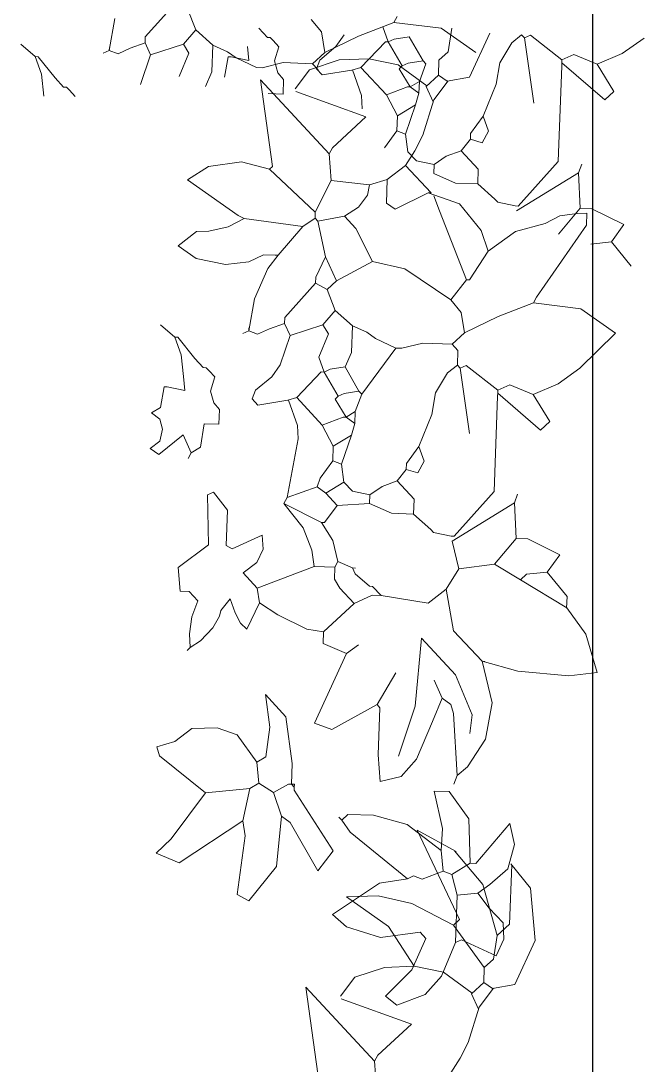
# Model space of a CAD drawing. Header units: millimetres. Extents: x 2667 to 2848, y -1 to 1765.
# Drawn here: x 2779.144 to 2779.704, y 1726.891 to 1727.83 of the extents above; entities that cross this region are included whole.
import ezdxf

# ---------------------------------------------------------------- set-up
doc = ezdxf.new("R2010")
doc.units = ezdxf.units.MM
doc.layers.add('PROIEZIONI', color=145, linetype='Continuous')
doc.layers.add('VERDE_giardino', color=74, linetype='Continuous', lineweight=9)

msp = doc.modelspace()

# ---------------------------------------------------------------- linework, layer by layer
at = {"layer": 'PROIEZIONI'}
msp.add_line((2779.65758, 1728.43631), (2779.65758, 1725.71131), dxfattribs=at)
at = {"layer": 'VERDE_giardino'}
for p, q in [((2779.28332, 1727.846), (2779.25566, 1727.81516)), ((2779.301, 1727.82147), (2779.29372, 1727.84031)), ((2779.22843, 1727.83181), (2779.22337, 1727.80306)), ((2779.40484, 1727.83095), (2779.41413, 1727.81964)), ((2779.48189, 1727.83345), (2779.47905, 1727.82824)), ((2779.301, 1727.82147), (2779.28992, 1727.8086)), ((2779.31641, 1727.80763), (2779.301, 1727.82147)), ((2779.36539, 1727.81471), (2779.35773, 1727.82295)), ((2779.44719, 1727.81599), (2779.47905, 1727.82824)), ((2779.47405, 1727.81075), (2779.46923, 1727.82419)), ((2779.47905, 1727.82824), (2779.52149, 1727.82304)), ((2779.52149, 1727.82304), (2779.55261, 1727.80118)), ((2779.53118, 1727.82294), (2779.52776, 1727.80183)), ((2779.25566, 1727.81516), (2779.25547, 1727.80985)), ((2779.36804, 1727.81462), (2779.36539, 1727.81471)), ((2779.37059, 1727.81187), (2779.36804, 1727.81462)), ((2779.41413, 1727.81964), (2779.41703, 1727.80132)), ((2779.41703, 1727.80132), (2779.44719, 1727.81599)), ((2779.42696, 1727.80653), (2779.43447, 1727.81714)), ((2779.47945, 1727.81321), (2779.47405, 1727.81075)), ((2779.4928, 1727.81537), (2779.47945, 1727.81321)), ((2779.50527, 1727.79369), (2779.4928, 1727.81537)), ((2779.54698, 1727.77905), (2779.56531, 1727.81868)), ((2779.58496, 1727.80989), (2779.59369, 1727.81701)), ((2779.59625, 1727.81426), (2779.59369, 1727.81701)), ((2779.60164, 1727.81672), (2779.59625, 1727.81426)), ((2779.59625, 1727.81426), (2779.60472, 1727.75557)), ((2779.63002, 1727.79445), (2779.60164, 1727.81672)), ((2779.70384, 1727.81409), (2779.68418, 1727.80019)), ((2779.15682, 1727.79753), (2779.14396, 1727.80861)), ((2779.22337, 1727.80306), (2779.21797, 1727.80061)), ((2779.22347, 1727.80571), (2779.22337, 1727.80306)), ((2779.23123, 1727.80013), (2779.22337, 1727.80306)), ((2779.24202, 1727.80503), (2779.23123, 1727.80013)), ((2779.25547, 1727.80985), (2779.24202, 1727.80503)), ((2779.26037, 1727.79906), (2779.25547, 1727.80985)), ((2779.28992, 1727.8086), (2779.26037, 1727.79906)), ((2779.29493, 1727.80046), (2779.28992, 1727.8086)), ((2779.31641, 1727.80763), (2779.31555, 1727.78378)), ((2779.32948, 1727.80185), (2779.31641, 1727.80763)), ((2779.34765, 1727.8067), (2779.34872, 1727.79409)), ((2779.37059, 1727.81187), (2779.3757, 1727.80638)), ((2779.3757, 1727.80638), (2779.37187, 1727.79358)), ((2779.41242, 1727.79442), (2779.42696, 1727.80653)), ((2779.4714, 1727.81085), (2779.44932, 1727.78777)), ((2779.47405, 1727.81075), (2779.4714, 1727.81085)), ((2779.48653, 1727.78907), (2779.47405, 1727.81075)), ((2779.57409, 1727.79201), (2779.58496, 1727.80989)), ((2779.15682, 1727.79753), (2779.16249, 1727.78162)), ((2779.15948, 1727.79743), (2779.15682, 1727.79753)), ((2779.1747, 1727.7783), (2779.15948, 1727.79743)), ((2779.25144, 1727.77249), (2779.26037, 1727.79906)), ((2779.28621, 1727.77954), (2779.29493, 1727.80046)), ((2779.33026, 1727.79741), (2779.32693, 1727.77896)), ((2779.33723, 1727.79626), (2779.32948, 1727.80185)), ((2779.33291, 1727.79732), (2779.33026, 1727.79741)), ((2779.34872, 1727.79409), (2779.33291, 1727.79732)), ((2779.35549, 1727.78764), (2779.33723, 1727.79626)), ((2779.37187, 1727.79358), (2779.37481, 1727.78305)), ((2779.42997, 1727.79444), (2779.40317, 1727.7857)), ((2779.41703, 1727.80132), (2779.40604, 1727.7911)), ((2779.40947, 1727.78656), (2779.41242, 1727.79442)), ((2779.45649, 1727.79542), (2779.42997, 1727.79444)), ((2779.45649, 1727.79542), (2779.48279, 1727.79011)), ((2779.50527, 1727.79369), (2779.49193, 1727.79152)), ((2779.50783, 1727.79094), (2779.50527, 1727.79369)), ((2779.51952, 1727.79417), (2779.51904, 1727.78093)), ((2779.52776, 1727.80183), (2779.51952, 1727.79417)), ((2779.63002, 1727.79445), (2779.62993, 1727.7918)), ((2779.64082, 1727.79937), (2779.63002, 1727.79445)), ((2779.66173, 1727.79064), (2779.64082, 1727.79937)), ((2779.68418, 1727.80019), (2779.66173, 1727.79064)), ((2779.31555, 1727.78378), (2779.30977, 1727.77072)), ((2779.3608, 1727.78744), (2779.35549, 1727.78764)), ((2779.37954, 1727.79206), (2779.3608, 1727.78744)), ((2779.40604, 1727.7911), (2779.37954, 1727.79206)), ((2779.40317, 1727.7857), (2779.39033, 1727.76867)), ((2779.41115, 1727.78561), (2779.40604, 1727.7911)), ((2779.41458, 1727.78108), (2779.40947, 1727.78656)), ((2779.44128, 1727.78541), (2779.41458, 1727.78108)), ((2779.44932, 1727.78777), (2779.44128, 1727.78541)), ((2779.45005, 1727.76262), (2779.44187, 1727.78559)), ((2779.47231, 1727.76305), (2779.44932, 1727.78777)), ((2779.48279, 1727.79011), (2779.50866, 1727.77113)), ((2779.48378, 1727.78652), (2779.48653, 1727.78907)), ((2779.4938, 1727.77023), (2779.48378, 1727.78652)), ((2779.49193, 1727.79152), (2779.48653, 1727.78907)), ((2779.50783, 1727.79094), (2779.50195, 1727.77523)), ((2779.57085, 1727.77272), (2779.57409, 1727.79201)), ((2779.6267, 1727.70329), (2779.62983, 1727.78916)), ((2779.62993, 1727.7918), (2779.62983, 1727.78916)), ((2779.66852, 1727.75855), (2779.62993, 1727.7918)), ((2779.66173, 1727.79064), (2779.67676, 1727.76621)), ((2779.16249, 1727.78162), (2779.16462, 1727.76205)), ((2779.18236, 1727.77006), (2779.1747, 1727.7783)), ((2779.42093, 1727.71019), (2779.35928, 1727.7765)), ((2779.35928, 1727.7765), (2779.37009, 1727.69878)), ((2779.37481, 1727.78305), (2779.37994, 1727.77703)), ((2779.37994, 1727.77703), (2779.37946, 1727.76378)), ((2779.50195, 1727.77523), (2779.4938, 1727.77023)), ((2779.50195, 1727.77523), (2779.50156, 1727.76464)), ((2779.50806, 1727.77071), (2779.51904, 1727.78093)), ((2779.51484, 1727.75872), (2779.52772, 1727.7758)), ((2779.5268, 1727.77533), (2779.51904, 1727.78093)), ((2779.54698, 1727.77905), (2779.5268, 1727.77533)), ((2779.18501, 1727.76997), (2779.18236, 1727.77006)), ((2779.18756, 1727.76721), (2779.18501, 1727.76997)), ((2779.18756, 1727.76721), (2779.19267, 1727.76172)), ((2779.39083, 1727.76615), (2779.45399, 1727.74349)), ((2779.49115, 1727.77033), (2779.47231, 1727.76305)), ((2779.4938, 1727.77023), (2779.49115, 1727.77033)), ((2779.50156, 1727.76464), (2779.4938, 1727.77023)), ((2779.5143, 1727.75698), (2779.50806, 1727.77071)), ((2779.57085, 1727.77272), (2779.55919, 1727.74396)), ((2779.67676, 1727.76621), (2779.66852, 1727.75855)), ((2779.37946, 1727.76378), (2779.3662, 1727.76426)), ((2779.45063, 1727.75057), (2779.45005, 1727.76262)), ((2779.48224, 1727.74411), (2779.47231, 1727.76305)), ((2779.50156, 1727.76464), (2779.49853, 1727.75413)), ((2779.505, 1727.72691), (2779.51484, 1727.75872)), ((2779.49853, 1727.75413), (2779.48224, 1727.74411)), ((2779.49853, 1727.75413), (2779.48961, 1727.72792)), ((2779.45399, 1727.74349), (2779.42377, 1727.7154)), ((2779.48224, 1727.74411), (2779.48175, 1727.73086)), ((2779.55919, 1727.74396), (2779.54801, 1727.72845)), ((2779.55919, 1727.74396), (2779.56401, 1727.73052)), ((2779.48175, 1727.73086), (2779.47057, 1727.71535)), ((2779.48961, 1727.72792), (2779.48175, 1727.73086)), ((2779.49168, 1727.71192), (2779.48961, 1727.72792)), ((2779.54801, 1727.72845), (2779.54781, 1727.72314)), ((2779.56401, 1727.73052), (2779.55832, 1727.72011)), ((2779.49798, 1727.71269), (2779.505, 1727.72691)), ((2779.54781, 1727.72314), (2779.53948, 1727.71284)), ((2779.55832, 1727.72011), (2779.54781, 1727.72314)), ((2779.42377, 1727.7154), (2779.42093, 1727.71019)), ((2779.42271, 1727.68624), (2779.42093, 1727.71019)), ((2779.48955, 1727.69973), (2779.49798, 1727.71269)), ((2779.49934, 1727.70368), (2779.49168, 1727.71192)), ((2779.53948, 1727.71284), (2779.52603, 1727.70802)), ((2779.5548, 1727.69636), (2779.53948, 1727.71284)), ((2779.31258, 1727.6986), (2779.34219, 1727.70297)), ((2779.34219, 1727.70297), (2779.36734, 1727.69622)), ((2779.48955, 1727.69973), (2779.47316, 1727.68706)), ((2779.51253, 1727.67501), (2779.48955, 1727.69973)), ((2779.51514, 1727.70045), (2779.49934, 1727.70368)), ((2779.51514, 1727.70045), (2779.51485, 1727.6925)), ((2779.52603, 1727.70802), (2779.51514, 1727.70045)), ((2779.59075, 1727.6632), (2779.6267, 1727.70329)), ((2779.6449, 1727.69307), (2779.64785, 1727.70093)), ((2779.29361, 1727.68677), (2779.31258, 1727.6986)), ((2779.37009, 1727.69878), (2779.36734, 1727.69622)), ((2779.4084, 1727.65758), (2779.36734, 1727.69622)), ((2779.5344, 1727.68378), (2779.51485, 1727.6925)), ((2779.55432, 1727.6831), (2779.5548, 1727.69636)), ((2779.6449, 1727.69307), (2779.58915, 1727.65875)), ((2779.6464, 1727.66117), (2779.6449, 1727.69307)), ((2779.3393, 1727.65479), (2779.29361, 1727.68677)), ((2779.42271, 1727.68624), (2779.4084, 1727.65758)), ((2779.45707, 1727.68234), (2779.42271, 1727.68624)), ((2779.45529, 1727.67295), (2779.45707, 1727.68234)), ((2779.47316, 1727.68706), (2779.45707, 1727.68234)), ((2779.47239, 1727.66586), (2779.47316, 1727.68706)), ((2779.55432, 1727.6831), (2779.5344, 1727.68378)), ((2779.56974, 1727.66927), (2779.55432, 1727.6831)), ((2779.44724, 1727.66227), (2779.45529, 1727.67295)), ((2779.50987, 1727.6751), (2779.48015, 1727.66027)), ((2779.50987, 1727.6751), (2779.53799, 1727.66506)), ((2779.51253, 1727.67501), (2779.50987, 1727.6751)), ((2779.5199, 1727.65882), (2779.51508, 1727.67226)), ((2779.4348, 1727.65396), (2779.44724, 1727.66227)), ((2779.48015, 1727.66027), (2779.47239, 1727.66586)), ((2779.53799, 1727.66506), (2779.55754, 1727.6412)), ((2779.57229, 1727.66652), (2779.56974, 1727.66927)), ((2779.58809, 1727.6633), (2779.57229, 1727.66652)), ((2779.58809, 1727.6633), (2779.59075, 1727.6632)), ((2779.3445, 1727.65194), (2779.3393, 1727.65479)), ((2779.4084, 1727.65758), (2779.40821, 1727.65227)), ((2779.4348, 1727.65396), (2779.41076, 1727.64953)), ((2779.44501, 1727.64297), (2779.4348, 1727.65396)), ((2779.54418, 1727.5969), (2779.5199, 1727.65882)), ((2779.61502, 1727.64739), (2779.62824, 1727.65446)), ((2779.6464, 1727.66117), (2779.62698, 1727.638)), ((2779.62824, 1727.65446), (2779.64363, 1727.65634)), ((2779.64363, 1727.65634), (2779.6525, 1727.65664)), ((2779.657, 1727.66079), (2779.6464, 1727.66117)), ((2779.6525, 1727.65664), (2779.65211, 1727.64603)), ((2779.68567, 1727.64647), (2779.657, 1727.66079)), ((2779.33008, 1727.64447), (2779.31284, 1727.64057)), ((2779.3445, 1727.65194), (2779.33008, 1727.64447)), ((2779.39731, 1727.64471), (2779.3445, 1727.65194)), ((2779.39731, 1727.64471), (2779.37515, 1727.61898)), ((2779.40821, 1727.65227), (2779.39731, 1727.64471)), ((2779.41076, 1727.64953), (2779.40821, 1727.65227)), ((2779.41755, 1727.61744), (2779.41076, 1727.64953)), ((2779.61502, 1727.64739), (2779.58822, 1727.6404)), ((2779.65211, 1727.64603), (2779.6073, 1727.58133)), ((2779.67449, 1727.63096), (2779.68567, 1727.64647)), ((2779.28523, 1727.62756), (2779.30161, 1727.64024)), ((2779.31284, 1727.64057), (2779.30161, 1727.64024)), ((2779.45985, 1727.61324), (2779.44501, 1727.64297)), ((2779.55754, 1727.6412), (2779.56369, 1727.62272)), ((2779.58822, 1727.6404), (2779.56369, 1727.62272)), ((2779.28523, 1727.62756), (2779.3015, 1727.61605)), ((2779.67449, 1727.63096), (2779.65584, 1727.62898)), ((2779.67449, 1727.63096), (2779.69227, 1727.60908)), ((2779.3015, 1727.61605), (2779.3279, 1727.61055)), ((2779.34888, 1727.61296), (2779.36189, 1727.61947)), ((2779.36189, 1727.61947), (2779.37249, 1727.61908)), ((2779.37515, 1727.61898), (2779.36576, 1727.60691)), ((2779.37515, 1727.61898), (2779.37249, 1727.61908)), ((2779.41755, 1727.61744), (2779.40892, 1727.59917)), ((2779.42737, 1727.59585), (2779.41755, 1727.61744)), ((2779.56369, 1727.62272), (2779.54683, 1727.5968)), ((2779.3279, 1727.61055), (2779.34888, 1727.61296)), ((2779.36576, 1727.60691), (2779.35384, 1727.57969)), ((2779.45985, 1727.61324), (2779.42737, 1727.59585)), ((2779.48881, 1727.60688), (2779.45985, 1727.61324)), ((2779.53025, 1727.57883), (2779.48881, 1727.60688)), ((2779.40892, 1727.59917), (2779.40873, 1727.59388)), ((2779.54418, 1727.5969), (2779.53025, 1727.57883)), ((2779.54683, 1727.5968), (2779.54418, 1727.5969)), ((2779.40873, 1727.59388), (2779.38107, 1727.56304)), ((2779.41913, 1727.58819), (2779.40873, 1727.59388)), ((2779.42737, 1727.59585), (2779.41913, 1727.58819)), ((2779.42641, 1727.56935), (2779.41913, 1727.58819)), ((2779.35384, 1727.57969), (2779.34879, 1727.55094)), ((2779.53025, 1727.57883), (2779.53954, 1727.56752)), ((2779.6073, 1727.58133), (2779.60446, 1727.57612)), ((2779.42641, 1727.56935), (2779.41533, 1727.55648)), ((2779.44183, 1727.55551), (2779.42641, 1727.56935)), ((2779.5726, 1727.56387), (2779.60446, 1727.57612)), ((2779.60446, 1727.57612), (2779.6469, 1727.57092)), ((2779.6469, 1727.57092), (2779.67802, 1727.54907)), ((2779.38107, 1727.56304), (2779.38088, 1727.55774)), ((2779.53954, 1727.56752), (2779.54244, 1727.5492)), ((2779.54244, 1727.5492), (2779.5726, 1727.56387)), ((2779.28223, 1727.54541), (2779.26938, 1727.55649)), ((2779.34879, 1727.55094), (2779.34339, 1727.54849)), ((2779.34888, 1727.55359), (2779.34879, 1727.55094)), ((2779.35664, 1727.54801), (2779.34879, 1727.55094)), ((2779.36743, 1727.55292), (2779.35664, 1727.54801)), ((2779.38088, 1727.55774), (2779.36743, 1727.55292)), ((2779.38579, 1727.54694), (2779.38088, 1727.55774)), ((2779.41533, 1727.55648), (2779.38579, 1727.54694)), ((2779.42034, 1727.54834), (2779.41533, 1727.55648)), ((2779.44183, 1727.55551), (2779.44096, 1727.53166)), ((2779.45489, 1727.54973), (2779.44183, 1727.55551)), ((2779.46265, 1727.54414), (2779.45489, 1727.54973)), ((2779.54244, 1727.5492), (2779.53146, 1727.53898)), ((2779.28223, 1727.54541), (2779.2879, 1727.5295)), ((2779.28489, 1727.54531), (2779.28223, 1727.54541)), ((2779.30012, 1727.52618), (2779.28489, 1727.54531)), ((2779.37685, 1727.52037), (2779.38579, 1727.54694)), ((2779.41162, 1727.52742), (2779.42034, 1727.54834)), ((2779.4809, 1727.53552), (2779.46265, 1727.54414)), ((2779.50495, 1727.53994), (2779.48621, 1727.53532)), ((2779.53146, 1727.53898), (2779.50495, 1727.53994)), ((2779.67802, 1727.54907), (2779.64622, 1727.51732)), ((2779.44096, 1727.53166), (2779.43518, 1727.5186)), ((2779.4809, 1727.53552), (2779.45021, 1727.49417)), ((2779.48621, 1727.53532), (2779.4809, 1727.53552)), ((2779.53656, 1727.53349), (2779.53146, 1727.53898)), ((2779.53608, 1727.52024), (2779.53656, 1727.53349)), ((2779.2879, 1727.5295), (2779.29004, 1727.50993)), ((2779.30778, 1727.51794), (2779.30012, 1727.52618)), ((2779.41643, 1727.51398), (2779.41162, 1727.52742)), ((2779.31042, 1727.51785), (2779.30778, 1727.51794)), ((2779.31297, 1727.51509), (2779.31042, 1727.51785)), ((2779.31297, 1727.51509), (2779.31809, 1727.50961)), ((2779.36934, 1727.50976), (2779.37685, 1727.52037)), ((2779.41378, 1727.51408), (2779.39171, 1727.491)), ((2779.41643, 1727.51398), (2779.41378, 1727.51408)), ((2779.42183, 1727.51644), (2779.41643, 1727.51398)), ((2779.42891, 1727.4923), (2779.41643, 1727.51398)), ((2779.43518, 1727.5186), (2779.42183, 1727.51644)), ((2779.44765, 1727.49692), (2779.43518, 1727.5186)), ((2779.51648, 1727.49524), (2779.52734, 1727.51312)), ((2779.52734, 1727.51312), (2779.53608, 1727.52024)), ((2779.53864, 1727.51749), (2779.53608, 1727.52024)), ((2779.54403, 1727.51995), (2779.53864, 1727.51749)), ((2779.53864, 1727.51749), (2779.54711, 1727.45879)), ((2779.57241, 1727.49768), (2779.54403, 1727.51995)), ((2779.64622, 1727.51732), (2779.62657, 1727.50341)), ((2779.29004, 1727.50993), (2779.2911, 1727.49732)), ((2779.31809, 1727.50961), (2779.31425, 1727.49681)), ((2779.3548, 1727.49765), (2779.36934, 1727.50976)), ((2779.5832, 1727.5026), (2779.57241, 1727.49768)), ((2779.60412, 1727.49387), (2779.5832, 1727.5026)), ((2779.62657, 1727.50341), (2779.60412, 1727.49387)), ((2779.27264, 1727.50064), (2779.26932, 1727.48219)), ((2779.2753, 1727.50054), (2779.27264, 1727.50064)), ((2779.2911, 1727.49732), (2779.2753, 1727.50054)), ((2779.31425, 1727.49681), (2779.31719, 1727.48627)), ((2779.35186, 1727.48979), (2779.3548, 1727.49765)), ((2779.43431, 1727.49475), (2779.42891, 1727.4923)), ((2779.44765, 1727.49692), (2779.43431, 1727.49475)), ((2779.45021, 1727.49417), (2779.44433, 1727.47846)), ((2779.45021, 1727.49417), (2779.44765, 1727.49692)), ((2779.51324, 1727.47595), (2779.51648, 1727.49524)), ((2779.57231, 1727.49503), (2779.57222, 1727.49238)), ((2779.57241, 1727.49768), (2779.57231, 1727.49503)), ((2779.61091, 1727.46178), (2779.57231, 1727.49503)), ((2779.60412, 1727.49387), (2779.61915, 1727.46944)), ((2779.31719, 1727.48627), (2779.32233, 1727.48026)), ((2779.35697, 1727.4843), (2779.35186, 1727.48979)), ((2779.38366, 1727.48863), (2779.35697, 1727.4843)), ((2779.39171, 1727.491), (2779.38366, 1727.48863)), ((2779.39244, 1727.46585), (2779.38425, 1727.48882)), ((2779.41469, 1727.46628), (2779.39171, 1727.491)), ((2779.42617, 1727.48974), (2779.42891, 1727.4923)), ((2779.43619, 1727.47346), (2779.42617, 1727.48974)), ((2779.56909, 1727.40652), (2779.57222, 1727.49238)), ((2779.26932, 1727.48219), (2779.26117, 1727.47717)), ((2779.26117, 1727.47717), (2779.2687, 1727.47172)), ((2779.32233, 1727.48026), (2779.32184, 1727.467)), ((2779.44433, 1727.47846), (2779.43619, 1727.47346)), ((2779.44433, 1727.47846), (2779.44394, 1727.46786)), ((2779.51324, 1727.47595), (2779.50157, 1727.44719)), ((2779.2687, 1727.47172), (2779.27121, 1727.46256)), ((2779.30859, 1727.46749), (2779.30517, 1727.44639)), ((2779.32184, 1727.467), (2779.30859, 1727.46749)), ((2779.39301, 1727.4538), (2779.39244, 1727.46585)), ((2779.43354, 1727.47355), (2779.41469, 1727.46628)), ((2779.42462, 1727.44734), (2779.41469, 1727.46628)), ((2779.43619, 1727.47346), (2779.43354, 1727.47355)), ((2779.44394, 1727.46786), (2779.43619, 1727.47346)), ((2779.44394, 1727.46786), (2779.44091, 1727.45736)), ((2779.61915, 1727.46944), (2779.61091, 1727.46178)), ((2779.28965, 1727.45756), (2779.26777, 1727.43979)), ((2779.27121, 1727.46256), (2779.26892, 1727.45177)), ((2779.29703, 1727.44137), (2779.28965, 1727.45756)), ((2779.44091, 1727.45736), (2779.42462, 1727.44734)), ((2779.44091, 1727.45736), (2779.43199, 1727.43114)), ((2779.26892, 1727.45177), (2779.26002, 1727.44537)), ((2779.30517, 1727.44639), (2779.29703, 1727.44137)), ((2779.38313, 1727.40108), (2779.39301, 1727.4538)), ((2779.42462, 1727.44734), (2779.42414, 1727.43409)), ((2779.50157, 1727.44719), (2779.49039, 1727.43168)), ((2779.50157, 1727.44719), (2779.50639, 1727.43374)), ((2779.26777, 1727.43979), (2779.26002, 1727.44537)), ((2779.29418, 1727.43617), (2779.29703, 1727.44137)), ((2779.42414, 1727.43409), (2779.41295, 1727.41858)), ((2779.43199, 1727.43114), (2779.42414, 1727.43409)), ((2779.43406, 1727.41515), (2779.43199, 1727.43114)), ((2779.49039, 1727.43168), (2779.4902, 1727.42637)), ((2779.50639, 1727.43374), (2779.5007, 1727.42334)), ((2779.41295, 1727.41858), (2779.41002, 1727.41072)), ((2779.4902, 1727.42637), (2779.48186, 1727.41606)), ((2779.5007, 1727.42334), (2779.4902, 1727.42637)), ((2779.41002, 1727.41072), (2779.38313, 1727.40108)), ((2779.41777, 1727.40513), (2779.41002, 1727.41072)), ((2779.43406, 1727.41515), (2779.41777, 1727.40513)), ((2779.44172, 1727.40691), (2779.43406, 1727.41515)), ((2779.46842, 1727.41124), (2779.45753, 1727.40368)), ((2779.48186, 1727.41606), (2779.46842, 1727.41124)), ((2779.49718, 1727.39958), (2779.48186, 1727.41606)), ((2779.31697, 1727.40615), (2779.31157, 1727.40369)), ((2779.31258, 1727.35854), (2779.31157, 1727.40369)), ((2779.32964, 1727.38977), (2779.31697, 1727.40615)), ((2779.38313, 1727.40108), (2779.38028, 1727.39588)), ((2779.42799, 1727.39414), (2779.41777, 1727.40513)), ((2779.45753, 1727.40368), (2779.44172, 1727.40691)), ((2779.45753, 1727.40368), (2779.45724, 1727.39573)), ((2779.4967, 1727.38633), (2779.49718, 1727.39958)), ((2779.53313, 1727.36643), (2779.56909, 1727.40652)), ((2779.58729, 1727.3963), (2779.59023, 1727.40415)), ((2779.32848, 1727.35796), (2779.32964, 1727.38977)), ((2779.41416, 1727.37873), (2779.38028, 1727.39588)), ((2779.38028, 1727.39588), (2779.39741, 1727.37382)), ((2779.42799, 1727.39414), (2779.41681, 1727.37863)), ((2779.45724, 1727.39573), (2779.42799, 1727.39414)), ((2779.47679, 1727.38701), (2779.45724, 1727.39573)), ((2779.58729, 1727.3963), (2779.53154, 1727.36198)), ((2779.58879, 1727.3644), (2779.58729, 1727.3963)), ((2779.4967, 1727.38633), (2779.47679, 1727.38701)), ((2779.51212, 1727.3725), (2779.4967, 1727.38633)), ((2779.39741, 1727.37382), (2779.40537, 1727.35403)), ((2779.42418, 1727.36244), (2779.41416, 1727.37873)), ((2779.41681, 1727.37863), (2779.41416, 1727.37873)), ((2779.51467, 1727.36975), (2779.51212, 1727.3725)), ((2779.36067, 1727.3674), (2779.33369, 1727.35511)), ((2779.36148, 1727.35465), (2779.36067, 1727.3674)), ((2779.42881, 1727.34369), (2779.42418, 1727.36244)), ((2779.53048, 1727.36653), (2779.51467, 1727.36975)), ((2779.53048, 1727.36653), (2779.53313, 1727.36643)), ((2779.53736, 1727.33708), (2779.53154, 1727.36198)), ((2779.58879, 1727.3644), (2779.56936, 1727.34123)), ((2779.59938, 1727.36401), (2779.58879, 1727.3644)), ((2779.62806, 1727.3497), (2779.59938, 1727.36401)), ((2779.28531, 1727.3383), (2779.31258, 1727.35854)), ((2779.33369, 1727.35511), (2779.32848, 1727.35796)), ((2779.35594, 1727.34267), (2779.36148, 1727.35465)), ((2779.40537, 1727.35403), (2779.40741, 1727.33916)), ((2779.34351, 1727.33353), (2779.35594, 1727.34267)), ((2779.42881, 1727.34369), (2779.42596, 1727.33849)), ((2779.44186, 1727.33791), (2779.42881, 1727.34369)), ((2779.61687, 1727.33418), (2779.62806, 1727.3497)), ((2779.28718, 1727.317), (2779.28531, 1727.3383)), ((2779.35628, 1727.3198), (2779.34351, 1727.33353)), ((2779.40741, 1727.33916), (2779.35628, 1727.3198)), ((2779.42596, 1727.33849), (2779.40741, 1727.33916)), ((2779.42557, 1727.32788), (2779.42596, 1727.33849)), ((2779.44432, 1727.33251), (2779.44186, 1727.33791)), ((2779.44451, 1727.33781), (2779.44186, 1727.33791)), ((2779.52609, 1727.31892), (2779.53736, 1727.33708)), ((2779.56936, 1727.34123), (2779.53736, 1727.33708)), ((2779.59273, 1727.3271), (2779.56936, 1727.34123)), ((2779.61687, 1727.33418), (2779.59822, 1727.33221)), ((2779.61687, 1727.33418), (2779.63465, 1727.3123)), ((2779.43058, 1727.31974), (2779.42557, 1727.32788)), ((2779.45718, 1727.32143), (2779.44432, 1727.33251)), ((2779.59822, 1727.33221), (2779.59273, 1727.3271)), ((2779.59273, 1727.3271), (2779.63455, 1727.30205)), ((2779.28718, 1727.317), (2779.29513, 1727.31671)), ((2779.29513, 1727.31671), (2779.3028, 1727.30847)), ((2779.35845, 1727.30645), (2779.35628, 1727.3198)), ((2779.44336, 1727.30601), (2779.43058, 1727.31974)), ((2779.45984, 1727.32133), (2779.45718, 1727.32143)), ((2779.4675, 1727.31309), (2779.45984, 1727.32133)), ((2779.52609, 1727.31892), (2779.50971, 1727.30624)), ((2779.53269, 1727.28152), (2779.52609, 1727.31892)), ((2779.3028, 1727.30847), (2779.29748, 1727.29411)), ((2779.32371, 1727.29975), (2779.33205, 1727.31007)), ((2779.33205, 1727.31007), (2779.33642, 1727.29756)), ((2779.35845, 1727.30645), (2779.34698, 1727.28298)), ((2779.35845, 1727.30645), (2779.37465, 1727.29568)), ((2779.44336, 1727.30601), (2779.41588, 1727.28047)), ((2779.45955, 1727.31338), (2779.44336, 1727.30601)), ((2779.4675, 1727.31309), (2779.45955, 1727.31338)), ((2779.4675, 1727.31309), (2779.50971, 1727.30624)), ((2779.63465, 1727.3123), (2779.63427, 1727.30171)), ((2779.32252, 1727.29466), (2779.32371, 1727.29975)), ((2779.33642, 1727.29756), (2779.34118, 1727.28813)), ((2779.63455, 1727.30205), (2779.65156, 1727.27828)), ((2779.29748, 1727.29411), (2779.29539, 1727.27858)), ((2779.31652, 1727.28415), (2779.32252, 1727.29466)), ((2779.34118, 1727.28813), (2779.34698, 1727.28298)), ((2779.37465, 1727.29568), (2779.40074, 1727.28303)), ((2779.29539, 1727.27858), (2779.29595, 1727.26626)), ((2779.30537, 1727.27237), (2779.31652, 1727.28415)), ((2779.40074, 1727.28303), (2779.41588, 1727.28047)), ((2779.4155, 1727.26987), (2779.41588, 1727.28047)), ((2779.55822, 1727.25406), (2779.53269, 1727.28152)), ((2779.65156, 1727.27828), (2779.66179, 1727.24379)), ((2779.29595, 1727.26626), (2779.30537, 1727.27237)), ((2779.43641, 1727.26115), (2779.4155, 1727.26987)), ((2779.43641, 1727.26115), (2779.4473, 1727.26871)), ((2779.49829, 1727.21357), (2779.50392, 1727.27491)), ((2779.50392, 1727.27491), (2779.53439, 1727.24195)), ((2779.29595, 1727.26627), (2779.2932, 1727.26371)), ((2779.43641, 1727.26115), (2779.40759, 1727.19851)), ((2779.59035, 1727.24517), (2779.55822, 1727.25406)), ((2779.56748, 1727.21657), (2779.55822, 1727.25406)), ((2779.55822, 1727.25406), (2779.56088, 1727.25396)), ((2779.46392, 1727.21503), (2779.48089, 1727.2436)), ((2779.53439, 1727.24195), (2779.54947, 1727.20577)), ((2779.63616, 1727.24106), (2779.59035, 1727.24517)), ((2779.66179, 1727.24379), (2779.63616, 1727.24106)), ((2779.52252, 1727.22085), (2779.51515, 1727.23705)), ((2779.36362, 1727.22418), (2779.38203, 1727.20402)), ((2779.36765, 1727.19465), (2779.36362, 1727.22418)), ((2779.52252, 1727.22085), (2779.51379, 1727.19995)), ((2779.53027, 1727.21527), (2779.52252, 1727.22085)), ((2779.46392, 1727.21503), (2779.4233, 1727.19263)), ((2779.46392, 1727.21503), (2779.46648, 1727.21228)), ((2779.46648, 1727.21228), (2779.46493, 1727.16988)), ((2779.48308, 1727.16878), (2779.49829, 1727.21357)), ((2779.53263, 1727.20722), (2779.53027, 1727.21527)), ((2779.56748, 1727.21657), (2779.56131, 1727.18408)), ((2779.38203, 1727.20402), (2779.38769, 1727.16208)), ((2779.53591, 1727.15138), (2779.53263, 1727.20722)), ((2779.54947, 1727.20577), (2779.54717, 1727.18911)), ((2779.2974, 1727.19369), (2779.28226, 1727.18184)), ((2779.32039, 1727.19408), (2779.2974, 1727.19369)), ((2779.3382, 1727.18776), (2779.32039, 1727.19408)), ((2779.36765, 1727.19465), (2779.36403, 1727.16825)), ((2779.40759, 1727.19851), (2779.4233, 1727.19263)), ((2779.51379, 1727.19995), (2779.49928, 1727.16597)), ((2779.35588, 1727.16324), (2779.3382, 1727.18776)), ((2779.56131, 1727.18408), (2779.54508, 1727.15908)), ((2779.28226, 1727.18184), (2779.26616, 1727.17713)), ((2779.26852, 1727.16908), (2779.26616, 1727.17713)), ((2779.30977, 1727.13573), (2779.26852, 1727.16908)), ((2779.36403, 1727.16825), (2779.35588, 1727.16324)), ((2779.46493, 1727.16988), (2779.46671, 1727.14594)), ((2779.49928, 1727.16597), (2779.48546, 1727.15055)), ((2779.35786, 1727.14459), (2779.35588, 1727.16324)), ((2779.38701, 1727.14353), (2779.38769, 1727.16208)), ((2779.54508, 1727.15908), (2779.53591, 1727.15138)), ((2779.46671, 1727.14594), (2779.48546, 1727.15055)), ((2779.53591, 1727.15138), (2779.53297, 1727.14352)), ((2779.34972, 1727.13958), (2779.30977, 1727.13573)), ((2779.34972, 1727.13958), (2779.34335, 1727.11062)), ((2779.35786, 1727.14459), (2779.34972, 1727.13958)), ((2779.37082, 1727.13616), (2779.35786, 1727.14459)), ((2779.38436, 1727.14363), (2779.37082, 1727.13616)), ((2779.38701, 1727.14353), (2779.38436, 1727.14363)), ((2779.38957, 1727.14078), (2779.38701, 1727.14353)), ((2779.38966, 1727.14343), (2779.38701, 1727.14353)), ((2779.38957, 1727.14078), (2779.38947, 1727.13813)), ((2779.42464, 1727.08378), (2779.38947, 1727.13813)), ((2779.38966, 1727.14343), (2779.38957, 1727.14078)), ((2779.52285, 1727.10375), (2779.51537, 1727.13734)), ((2779.52862, 1727.13686), (2779.51537, 1727.13734)), ((2779.5463, 1727.11233), (2779.52862, 1727.13686)), ((2779.30977, 1727.13573), (2779.27907, 1727.09438)), ((2779.378, 1727.11466), (2779.37082, 1727.13616)), ((2779.34335, 1727.11062), (2779.28625, 1727.0729)), ((2779.34552, 1727.09727), (2779.34335, 1727.11062)), ((2779.378, 1727.11466), (2779.37371, 1727.06971)), ((2779.38575, 1727.10908), (2779.378, 1727.11466)), ((2779.41072, 1727.0657), (2779.38575, 1727.10908)), ((2779.43215, 1727.11118), (2779.42959, 1727.11393)), ((2779.43764, 1727.11629), (2779.43215, 1727.11118)), ((2779.43971, 1727.10029), (2779.43215, 1727.11118)), ((2779.46074, 1727.11576), (2779.43764, 1727.11629)), ((2779.49107, 1727.10735), (2779.46074, 1727.11576)), ((2779.5475, 1727.07248), (2779.5463, 1727.11233)), ((2779.5833, 1727.10833), (2779.55281, 1727.07229)), ((2779.58743, 1727.08921), (2779.5833, 1727.10833)), ((2779.49127, 1727.05861), (2779.43971, 1727.10029)), ((2779.52139, 1727.08405), (2779.49107, 1727.10735)), ((2779.53798, 1727.02193), (2779.49987, 1727.10222)), ((2779.53489, 1727.08307), (2779.49987, 1727.10222)), ((2779.52139, 1727.08405), (2779.52285, 1727.10375)), ((2779.27907, 1727.09438), (2779.26534, 1727.08162)), ((2779.33829, 1727.04446), (2779.34552, 1727.09727)), ((2779.28625, 1727.0729), (2779.26534, 1727.08162)), ((2779.42464, 1727.08378), (2779.41072, 1727.0657)), ((2779.52336, 1727.0654), (2779.52139, 1727.08405)), ((2779.53362, 1727.08358), (2779.55901, 1727.05349)), ((2779.58153, 1727.06749), (2779.58743, 1727.08921)), ((2779.5475, 1727.07248), (2779.53121, 1727.06246)), ((2779.55281, 1727.07229), (2779.5475, 1727.07248)), ((2779.58488, 1727.07115), (2779.58293, 1727.01763)), ((2779.60166, 1727.04999), (2779.58413, 1727.07202)), ((2779.37371, 1727.06971), (2779.3487, 1727.03878)), ((2779.52336, 1727.0654), (2779.50452, 1727.05813)), ((2779.53121, 1727.06246), (2779.52336, 1727.0654)), ((2779.53584, 1727.04371), (2779.53121, 1727.06246)), ((2779.56537, 1727.05325), (2779.58153, 1727.06749)), ((2779.46617, 1727.05463), (2779.42376, 1727.02657)), ((2779.49127, 1727.05861), (2779.46617, 1727.05463)), ((2779.49667, 1727.06106), (2779.49127, 1727.05861)), ((2779.50452, 1727.05813), (2779.49667, 1727.06106)), ((2779.55449, 1727.04569), (2779.56537, 1727.05325)), ((2779.55901, 1727.05349), (2779.57194, 1727.00742)), ((2779.3487, 1727.03878), (2779.33829, 1727.04446)), ((2779.46493, 1727.0433), (2779.43638, 1727.0424)), ((2779.43638, 1727.0424), (2779.47411, 1727.01575)), ((2779.49523, 1727.03637), (2779.46493, 1727.0433)), ((2779.53584, 1727.04371), (2779.5343, 1727.00131)), ((2779.55449, 1727.04569), (2779.53584, 1727.04371)), ((2779.5646, 1727.03205), (2779.55449, 1727.04569)), ((2779.60607, 1727.00316), (2779.60166, 1727.04999)), ((2779.53248, 1727.01682), (2779.49523, 1727.03637)), ((2779.42376, 1727.02657), (2779.43662, 1727.01548)), ((2779.57721, 1727.0189), (2779.5646, 1727.03205)), ((2779.43662, 1727.01548), (2779.46694, 1727.00586)), ((2779.47411, 1727.01575), (2779.49725, 1726.9799)), ((2779.53248, 1727.01682), (2779.53798, 1727.02193)), ((2779.56028, 1726.97865), (2779.53248, 1727.01682)), ((2779.58293, 1727.01763), (2779.57194, 1727.00742)), ((2779.57795, 1727.00425), (2779.57721, 1727.0189)), ((2779.46694, 1727.00586), (2779.50278, 1727.01042)), ((2779.50789, 1727.00493), (2779.49525, 1726.9768)), ((2779.50789, 1727.00493), (2779.50278, 1727.01042)), ((2779.57194, 1727.00742), (2779.56852, 1726.98631)), ((2779.52184, 1726.97096), (2779.5343, 1727.00131)), ((2779.53969, 1727.00377), (2779.5343, 1727.00131)), ((2779.57101, 1726.98935), (2779.53969, 1727.00377)), ((2779.57101, 1726.98935), (2779.57795, 1727.00425)), ((2779.58774, 1726.96353), (2779.60607, 1727.00316)), ((2779.56852, 1726.98631), (2779.56028, 1726.97865)), ((2779.47073, 1726.97892), (2779.44393, 1726.97018)), ((2779.49725, 1726.9799), (2779.47073, 1726.97892)), ((2779.49525, 1726.9768), (2779.4715, 1726.95317)), ((2779.49725, 1726.9799), (2779.52355, 1726.97459)), ((2779.56028, 1726.97865), (2779.5598, 1726.9654)), ((2779.44393, 1726.97018), (2779.43109, 1726.95314)), ((2779.5072, 1726.95443), (2779.52184, 1726.97096)), ((2779.52355, 1726.97459), (2779.54941, 1726.95561)), ((2779.46169, 1726.89467), (2779.40004, 1726.96098)), ((2779.40004, 1726.96098), (2779.41085, 1726.88326)), ((2779.54881, 1726.95518), (2779.5598, 1726.9654)), ((2779.5556, 1726.9432), (2779.56848, 1726.96028)), ((2779.56756, 1726.95981), (2779.5598, 1726.9654)), ((2779.58774, 1726.96353), (2779.56756, 1726.95981)), ((2779.43159, 1726.95062), (2779.49475, 1726.92797)), ((2779.4715, 1726.95317), (2779.48181, 1726.94484)), ((2779.48181, 1726.94484), (2779.5072, 1726.95443)), ((2779.55506, 1726.94146), (2779.54881, 1726.95518)), ((2779.54576, 1726.91139), (2779.5556, 1726.9432)), ((2779.49475, 1726.92797), (2779.46453, 1726.89988)), ((2779.53874, 1726.89717), (2779.54576, 1726.91139)), ((2779.46453, 1726.89988), (2779.46169, 1726.89467)), ((2779.46347, 1726.87072), (2779.46169, 1726.89467)), ((2779.53031, 1726.88421), (2779.53874, 1726.89717))]:
    msp.add_line(p, q, dxfattribs=at)
for centre, start, end in [((2779.54698, 1727.77905), 280.71749, 335.44648), ((2779.6267, 1727.70329), 317.75721, 357.56019), ((2779.56909, 1727.40652), 317.75721, 357.56019), ((2779.58774, 1726.96353), 280.71749, 335.44648)]:
    msp.add_arc(centre, 0.000000331, start, end, dxfattribs=at)

doc.saveas('drawing.dxf')
